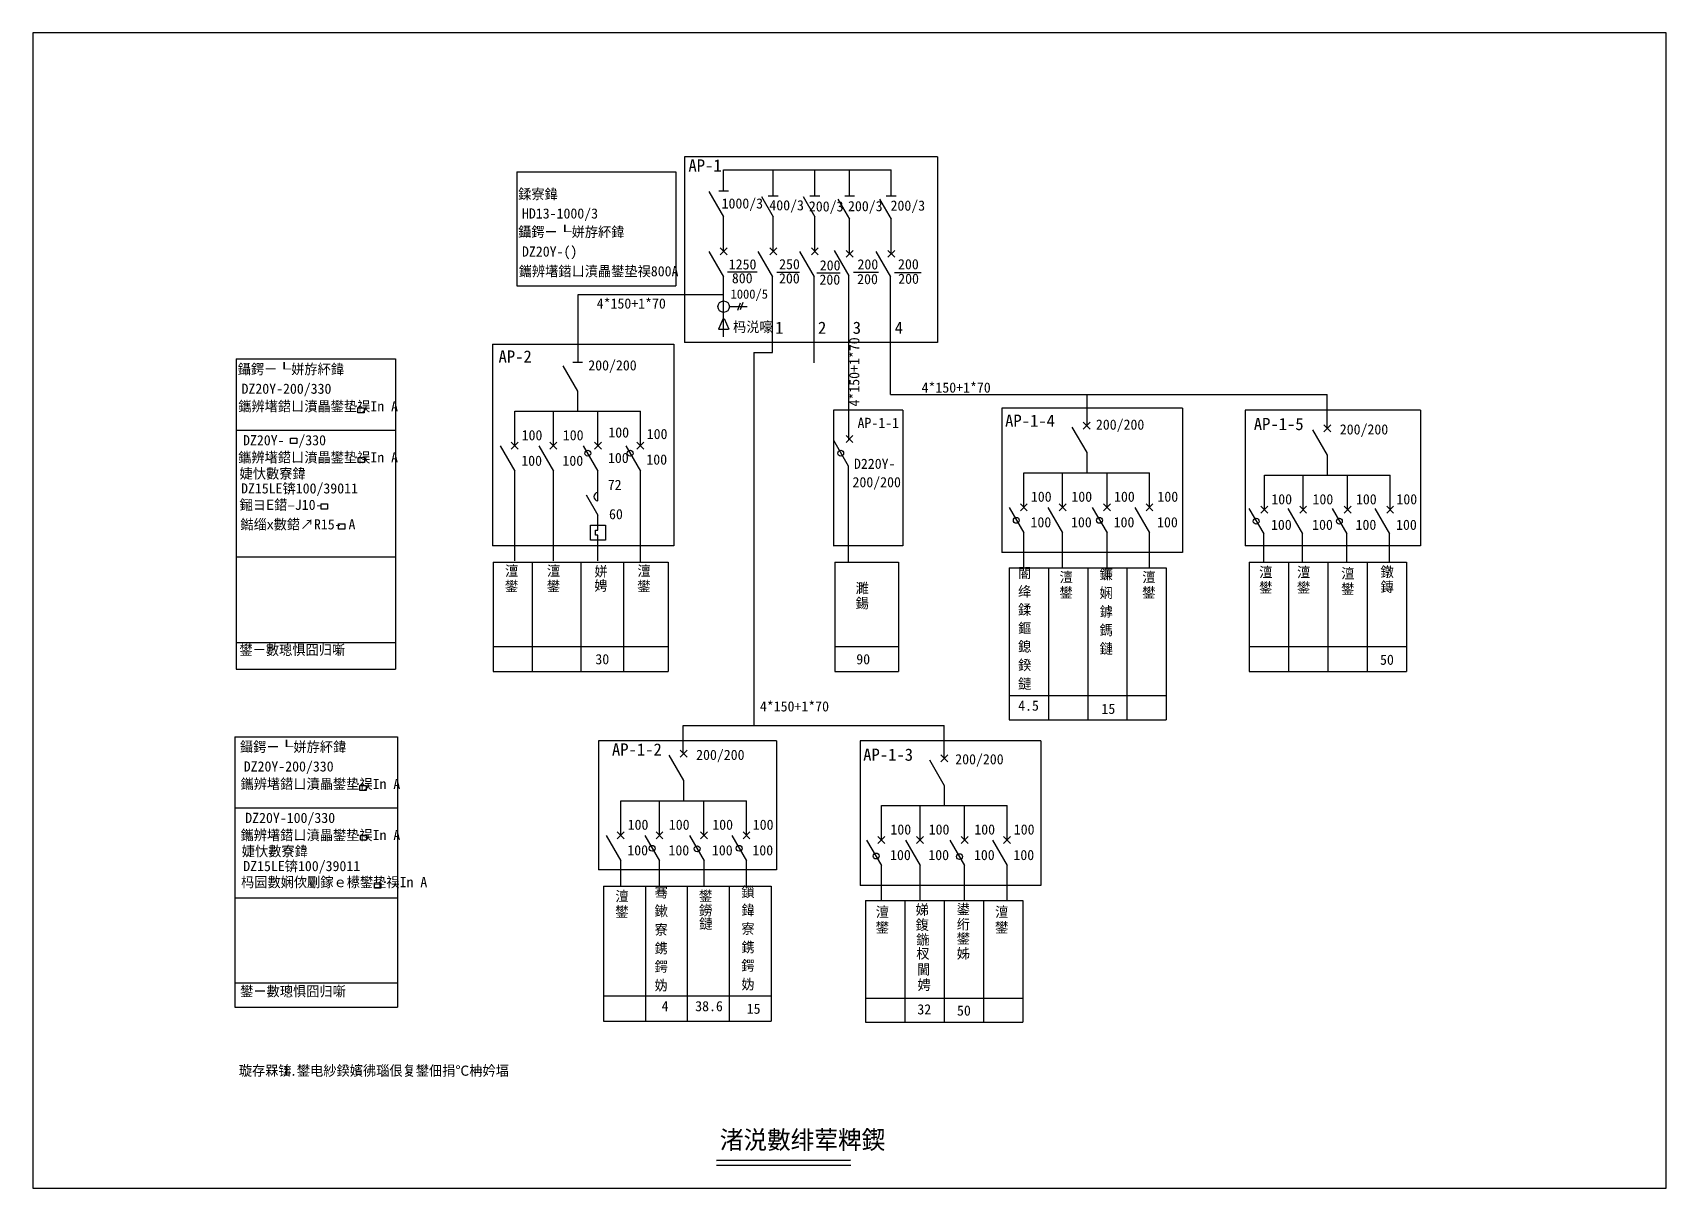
# Model space of a CAD drawing. Header units: metres. Extents: x 0 to 312, y 0 to 220.
import ezdxf

# ---------------------------------------------------------------- set-up
doc = ezdxf.new("R2010")
doc.units = ezdxf.units.M
doc.layers.add(' ', color=7, linetype='Continuous')

msp = doc.modelspace()

# ---------------------------------------------------------------- linework, layer by layer
at = {"layer": ' '}
for p, q in [((172.73, 196.79), (124.4, 196.79)), ((124.4, 196.79), (124.4, 161.37)), ((172.73, 196.79), (172.73, 161.37)), ((87.78, 161.08), (87.78, 122.58)), ((87.78, 161.08), (122.42, 161.08)), ((122.42, 161.08), (122.42, 122.58)), ((172.73, 161.37), (124.4, 161.37)), ((152.84, 148.49), (152.84, 122.58)), ((166.12, 148.49), (152.84, 148.49)), ((166.12, 148.49), (166.12, 122.58)), ((185.01, 148.88), (185.01, 121.29)), ((219.5, 148.88), (185.01, 148.88)), ((219.5, 148.88), (219.5, 121.29)), ((231.44, 148.49), (231.44, 122.58)), ((264.93, 148.49), (231.44, 148.49)), ((264.93, 148.49), (264.93, 122.58)), ((122.42, 122.58), (87.78, 122.58)), ((166.12, 122.58), (152.78, 122.58)), ((264.93, 122.58), (231.44, 122.58)), ((219.5, 121.29), (185.01, 121.29)), ((108.04, 85.36), (108.04, 60.76)), ((141.99, 85.36), (108.04, 85.36)), ((141.99, 85.36), (141.99, 60.76)), ((157.96, 85.39), (157.96, 57.79)), ((192.45, 85.39), (157.96, 85.39)), ((192.45, 85.39), (192.45, 57.79)), ((141.99, 60.76), (108.04, 60.76)), ((192.45, 57.79), (157.96, 57.79))]:
    msp.add_line(p, q, dxfattribs=at)
for p, q in [((311.85, 220.5), (0, 220.5)), ((0, 220.5), (0, 0)), ((311.85, 0), (311.85, 220.5)), ((92.41, 193.93), (92.41, 172.21)), ((92.41, 193.93), (122.78, 193.93)), ((122.78, 193.93), (122.78, 172.21)), ((131.9, 194.3), (163.89, 194.3)), ((131.9, 190.24), (131.9, 194.3)), ((141.36, 189.28), (141.36, 194.3)), ((149.31, 189.28), (149.31, 194.3)), ((155.95, 189.28), (155.95, 194.3)), ((163.89, 189.28), (163.89, 194.3)), ((132.84, 190.24), (130.96, 190.24)), ((129.09, 190.19), (131.9, 185.35)), ((139.12, 189.22), (141.36, 185.35)), ((142.3, 189.28), (140.43, 189.28)), ((147.06, 189.22), (149.31, 185.35)), ((150.24, 189.28), (148.37, 189.28)), ((153.7, 188.76), (155.95, 184.89)), ((156.89, 189.28), (155.01, 189.28)), ((161.64, 188.76), (163.89, 184.89)), ((164.83, 189.28), (162.95, 189.28)), ((131.9, 178.77), (131.9, 185.35)), ((141.36, 178.77), (141.36, 185.35)), ((149.31, 178.77), (149.31, 185.35)), ((149.31, 178.77), (149.31, 185.35)), ((155.95, 178.31), (155.95, 184.89)), ((163.89, 178.31), (163.89, 184.89)), ((129.09, 178.74), (131.9, 173.9)), ((131.24, 178.11), (132.57, 179.43)), ((132.57, 178.11), (131.24, 179.43)), ((138.42, 178.74), (141.23, 173.9)), ((142.03, 178.11), (140.7, 179.43)), ((140.7, 178.11), (142.03, 179.43)), ((146.36, 178.74), (149.17, 173.9)), ((149.97, 178.11), (148.64, 179.43)), ((148.64, 178.11), (149.97, 179.43)), ((153, 178.97), (155.81, 174.13)), ((156.61, 177.64), (155.28, 178.97)), ((155.28, 177.64), (156.61, 178.97)), ((160.94, 178.74), (163.75, 173.9)), ((164.55, 177.64), (163.22, 178.97)), ((163.22, 177.64), (164.55, 178.97)), ((132.63, 174.86), (138.31, 174.86)), ((142.08, 174.83), (146.39, 174.83)), ((149.67, 174.68), (154.15, 174.68)), ((156.7, 174.78), (161.49, 174.78)), ((164.53, 174.76), (169.62, 174.76)), ((92.41, 172.21), (122.78, 172.21)), ((131.9, 162.45), (131.9, 173.9)), ((141.23, 159.48), (141.23, 173.9)), ((149.17, 157.48), (149.17, 173.9)), ((155.81, 142.83), (155.81, 174.13)), ((163.75, 151.48), (163.75, 173.9)), ((104.12, 170.54), (131.9, 170.54)), ((104.12, 157.6), (104.12, 170.54)), ((135.06, 168.9), (134.55, 167.46)), ((135.56, 169.04), (135.06, 167.61)), ((131.82, 165.96), (130.89, 163.95)), ((131.98, 165.96), (132.91, 163.95)), ((133, 168.23), (136.42, 168.23)), ((130.89, 163.95), (132.83, 163.95)), ((137.68, 159.48), (137.68, 88.3)), ((137.68, 159.48), (141.23, 159.48)), ((38.87, 158.24), (38.87, 99.07)), ((38.87, 158.24), (69.24, 158.24)), ((69.24, 158.24), (69.24, 99.07)), ((101.21, 156.96), (104.02, 152.12)), ((104.96, 157.6), (103.08, 157.6)), ((104.02, 152.12), (104.02, 148.27)), ((163.75, 151.48), (247.13, 151.48)), ((201.27, 145.52), (201.27, 151.48)), ((247.13, 145.03), (247.13, 151.48)), ((62.05, 148.95), (63.25, 148.95)), ((62.05, 147.95), (62.05, 148.95)), ((63.25, 147.95), (62.05, 147.95)), ((63.25, 148.95), (63.25, 147.95)), ((92.02, 141.69), (92.02, 148.27)), ((92.02, 148.27), (116.02, 148.27)), ((99.41, 141.69), (99.41, 148.27)), ((107.9, 141.69), (107.9, 148.27)), ((107.9, 141.69), (107.9, 148.27)), ((116.02, 141.69), (116.02, 148.27)), ((116.02, 141.69), (116.02, 148.27)), ((38.87, 144.67), (69.24, 144.67)), ((155.26, 142.28), (156.59, 143.61)), ((156.59, 142.28), (155.26, 143.61)), ((198.39, 145.22), (201.2, 140.38)), ((200.54, 144.85), (201.86, 146.18)), ((201.86, 144.85), (200.54, 146.18)), ((244.32, 144.73), (247.13, 139.89)), ((247.8, 144.37), (246.47, 145.69)), ((246.47, 144.37), (247.8, 145.69)), ((49.24, 143.12), (50.44, 143.12)), ((49.24, 142.12), (49.24, 143.12)), ((50.44, 142.12), (49.24, 142.12)), ((50.44, 143.12), (50.44, 142.12)), ((89.21, 141.65), (92.02, 136.82)), ((91.36, 141.02), (92.69, 142.35)), ((92.69, 141.02), (91.36, 142.35)), ((96.6, 141.65), (99.41, 136.82)), ((98.75, 141.02), (100.08, 142.35)), ((100.08, 141.02), (98.75, 142.35)), ((105.09, 141.65), (107.9, 136.82)), ((107.24, 141.02), (108.57, 142.35)), ((108.57, 141.02), (107.24, 142.35)), ((113.21, 141.65), (116.02, 136.82)), ((116.69, 141.02), (115.36, 142.35)), ((115.36, 141.02), (116.69, 142.35)), ((152.88, 142.72), (155.69, 137.88)), ((201.2, 140.38), (201.2, 136.54)), ((62.13, 139.46), (63.33, 139.46)), ((62.13, 138.46), (62.13, 139.46)), ((63.33, 138.46), (62.13, 138.46)), ((63.33, 139.46), (63.33, 138.46)), ((155.69, 137.88), (155.69, 119.49)), ((247.13, 139.89), (247.13, 136.05)), ((92.02, 119.72), (92.02, 136.82)), ((99.41, 119.72), (99.41, 136.82)), ((107.9, 131.17), (107.9, 136.82)), ((116.02, 119.49), (116.02, 136.82)), ((189.2, 129.95), (189.2, 136.54)), ((189.2, 136.54), (213.2, 136.54)), ((196.59, 129.95), (196.59, 136.54)), ((205.08, 129.95), (205.08, 136.54)), ((205.08, 129.95), (205.08, 136.54)), ((213.2, 129.95), (213.2, 136.54)), ((213.2, 129.95), (213.2, 136.54)), ((235.13, 136.05), (259.13, 136.05)), ((235.13, 129.47), (235.13, 136.05)), ((242.53, 129.47), (242.53, 136.05)), ((251.02, 129.47), (251.02, 136.05)), ((251.02, 129.47), (251.02, 136.05)), ((259.13, 129.47), (259.13, 136.05)), ((259.13, 129.47), (259.13, 136.05)), ((105.66, 132.31), (107.9, 128.44)), ((55.06, 130.6), (56.26, 130.6)), ((55.06, 129.59), (55.06, 130.6)), ((56.26, 129.59), (55.06, 129.59)), ((56.26, 130.6), (56.26, 129.59)), ((107.9, 125.58), (107.9, 128.44)), ((186.39, 129.92), (189.2, 125.08)), ((189.86, 129.29), (188.54, 130.62)), ((188.54, 129.29), (189.86, 130.62)), ((193.78, 129.92), (196.59, 125.08)), ((197.26, 129.29), (195.93, 130.62)), ((195.93, 129.29), (197.26, 130.62)), ((202.27, 129.92), (205.08, 125.08)), ((205.75, 129.29), (204.42, 130.62)), ((204.42, 129.29), (205.75, 130.62)), ((210.39, 129.92), (213.2, 125.08)), ((212.54, 129.29), (213.86, 130.62)), ((213.86, 129.29), (212.54, 130.62)), ((232.18, 129.74), (234.99, 124.91)), ((234.47, 128.8), (235.8, 130.13)), ((235.8, 128.8), (234.47, 130.13)), ((239.58, 129.74), (242.39, 124.91)), ((241.86, 128.8), (243.19, 130.13)), ((243.19, 128.8), (241.86, 130.13)), ((248.07, 129.74), (250.88, 124.91)), ((250.35, 128.8), (251.68, 130.13)), ((251.68, 128.8), (250.35, 130.13)), ((256.18, 129.74), (258.99, 124.91)), ((259.8, 128.8), (258.47, 130.13)), ((258.47, 128.8), (259.8, 130.13)), ((58.39, 126.76), (59.6, 126.76)), ((58.39, 125.76), (58.39, 126.76)), ((59.6, 125.76), (58.39, 125.76)), ((59.6, 126.76), (59.6, 125.76)), ((106.47, 126.55), (109.34, 126.55)), ((106.47, 123.68), (106.47, 126.55)), ((107.44, 125.58), (107.9, 125.58)), ((107.44, 124.65), (107.44, 125.58)), ((109.34, 126.55), (109.34, 123.68)), ((189.2, 118.42), (189.2, 125.08)), ((196.59, 118.42), (196.59, 125.08)), ((205.08, 118.42), (205.08, 125.08)), ((213.2, 118.42), (213.2, 125.08)), ((234.99, 119.49), (234.99, 124.91)), ((242.39, 119.49), (242.39, 124.91)), ((250.88, 119.49), (250.88, 124.91)), ((258.99, 119.49), (258.99, 124.91)), ((109.34, 123.68), (106.47, 123.68)), ((107.9, 124.65), (107.44, 124.65)), ((107.9, 119.72), (107.9, 124.65)), ((38.87, 120.49), (69.24, 120.49)), ((87.91, 119.49), (121.34, 119.49)), ((87.91, 119.49), (87.91, 98.61)), ((95.33, 119.49), (95.33, 98.61)), ((104.63, 119.49), (104.63, 98.61)), ((112.76, 119.48), (112.76, 98.61)), ((121.34, 119.49), (121.34, 98.61)), ((153.12, 119.49), (153.12, 98.61)), ((153.12, 119.49), (156.1, 119.49)), ((156.1, 119.49), (165.25, 119.49)), ((165.25, 119.49), (165.25, 98.61)), ((232.24, 119.49), (262.24, 119.49)), ((232.24, 119.49), (232.24, 98.61)), ((239.74, 119.49), (239.74, 98.61)), ((247.24, 119.49), (247.24, 98.61)), ((254.74, 119.49), (254.74, 98.61)), ((262.24, 119.49), (262.24, 98.61)), ((186.39, 118.42), (186.39, 89.38)), ((186.39, 118.42), (216.39, 118.42)), ((193.89, 118.42), (193.89, 89.38)), ((201.39, 118.42), (201.39, 89.38)), ((208.89, 118.42), (208.89, 89.38)), ((216.39, 118.42), (216.39, 89.38)), ((38.87, 104.17), (69.24, 104.17)), ((87.91, 103.4), (121.34, 103.4)), ((153.12, 103.4), (156.1, 103.4)), ((156.1, 103.4), (165.25, 103.4)), ((232.24, 103.4), (262.24, 103.4)), ((38.87, 99.07), (69.24, 99.07)), ((87.91, 98.61), (121.34, 98.61)), ((153.12, 98.61), (156.1, 98.61)), ((156.1, 98.61), (165.25, 98.61)), ((232.24, 98.61), (262.24, 98.61)), ((186.39, 94.02), (216.39, 94.02)), ((124.19, 88.3), (174.01, 88.3)), ((124.19, 83.01), (124.19, 88.3)), ((174.01, 82.02), (174.01, 88.3)), ((186.39, 89.38), (216.39, 89.38)), ((38.6, 86.17), (38.6, 34.54)), ((38.6, 86.17), (69.66, 86.17)), ((69.66, 86.17), (69.66, 34.54)), ((121.45, 82.63), (124.26, 77.79)), ((123.6, 82.26), (124.93, 83.59)), ((124.93, 82.26), (123.6, 83.59)), ((171.2, 81.73), (174.01, 76.89)), ((173.34, 81.36), (174.67, 82.69)), ((174.67, 81.36), (173.34, 82.69)), ((62.47, 76.88), (63.68, 76.88)), ((62.47, 75.88), (62.47, 76.88)), ((63.68, 75.88), (62.47, 75.88)), ((63.68, 76.88), (63.68, 75.88)), ((124.26, 77.79), (124.26, 73.94)), ((174.01, 76.89), (174.01, 73.04)), ((38.6, 72.61), (69.66, 72.61)), ((112.26, 73.94), (136.26, 73.94)), ((112.26, 67.36), (112.26, 73.94)), ((119.65, 67.36), (119.65, 73.94)), ((128.14, 67.36), (128.14, 73.94)), ((128.14, 67.36), (128.14, 73.94)), ((136.26, 67.36), (136.26, 73.94)), ((136.26, 67.36), (136.26, 73.94)), ((162.01, 73.04), (186.01, 73.04)), ((162.01, 66.46), (162.01, 73.04)), ((169.4, 66.46), (169.4, 73.04)), ((177.89, 66.46), (177.89, 73.04)), ((177.89, 66.46), (177.89, 73.04)), ((186.01, 66.46), (186.01, 73.04)), ((186.01, 66.46), (186.01, 73.04)), ((62.55, 67.4), (63.75, 67.4)), ((62.55, 66.4), (62.55, 67.4)), ((63.75, 66.4), (62.55, 66.4)), ((63.75, 67.4), (63.75, 66.4)), ((109.48, 67.35), (112.29, 62.51)), ((112.93, 66.7), (111.6, 68.03)), ((111.6, 66.7), (112.93, 68.03)), ((116.87, 67.35), (119.68, 62.51)), ((120.32, 66.7), (118.99, 68.03)), ((118.99, 66.7), (120.32, 68.03)), ((125.36, 67.35), (128.17, 62.51)), ((128.81, 66.7), (127.48, 68.03)), ((127.48, 66.7), (128.81, 68.03)), ((133.48, 67.35), (136.29, 62.51)), ((135.6, 66.7), (136.93, 68.03)), ((136.93, 66.7), (135.6, 68.03)), ((159.2, 66.42), (162.01, 61.59)), ((162.67, 65.79), (161.34, 67.12)), ((161.34, 65.79), (162.67, 67.12)), ((166.59, 66.42), (169.4, 61.59)), ((170.06, 65.79), (168.74, 67.12)), ((168.74, 65.79), (170.06, 67.12)), ((175.08, 66.42), (177.89, 61.59)), ((178.55, 65.79), (177.23, 67.12)), ((177.23, 65.79), (178.55, 67.12)), ((183.2, 66.42), (186.01, 61.59)), ((185.34, 65.79), (186.67, 67.12)), ((186.67, 65.79), (185.34, 67.12)), ((112.29, 57.66), (112.29, 62.51)), ((119.68, 57.66), (119.68, 62.51)), ((128.17, 57.66), (128.17, 62.51)), ((136.29, 57.66), (136.29, 62.51)), ((162.01, 54.93), (162.01, 61.59)), ((169.4, 54.93), (169.4, 61.59)), ((177.89, 54.93), (177.89, 61.59)), ((186.01, 54.93), (186.01, 61.59)), ((65.23, 58.29), (66.44, 58.29)), ((65.23, 57.29), (65.23, 58.29)), ((66.44, 57.29), (65.23, 57.29)), ((66.44, 58.29), (66.44, 57.29)), ((108.96, 57.66), (108.96, 31.92)), ((108.96, 57.66), (140.96, 57.66)), ((116.96, 57.66), (116.96, 31.92)), ((124.96, 57.66), (124.96, 31.92)), ((132.96, 57.66), (132.96, 31.92)), ((140.96, 57.66), (140.96, 31.92)), ((38.6, 55.42), (69.66, 55.42)), ((159.01, 54.93), (159.01, 31.67)), ((159.01, 54.93), (189.01, 54.93)), ((166.51, 54.93), (166.51, 31.67)), ((174.01, 54.93), (174.01, 31.67)), ((181.51, 54.93), (181.51, 31.67)), ((189.01, 54.93), (189.01, 31.67)), ((38.6, 39.18), (69.66, 39.18)), ((38.6, 34.54), (69.66, 34.54)), ((108.96, 36.71), (140.96, 36.71)), ((159.01, 36.31), (189.01, 36.31)), ((108.96, 31.92), (140.96, 31.92)), ((159.01, 31.67), (189.01, 31.67)), ((156.14, 5.34), (130.54, 5.3)), ((130.54, 5.3), (156.14, 5.34)), ((156.19, 4.35), (130.54, 4.35)), ((0, 0), (311.85, 0))]:
    msp.add_line(p, q)
for centre, radius in [((131.9, 168.23), 1.09), ((105.96, 140.26), 0.56), ((114.05, 140.26), 0.56), ((154.25, 140.26), 0.56), ((187.76, 127.46), 0.56), ((203.64, 127.46), 0.56), ((233.56, 127.28), 0.56), ((249.44, 127.28), 0.56), ((118.24, 64.88), 0.56), ((126.83, 64.78), 0.56), ((134.85, 64.88), 0.56), ((161.01, 63.4), 0.56), ((176.94, 63.29), 0.56)]:
    msp.add_circle(centre, radius)
msp.add_arc((107.9, 131.96), 0.78, 90, 270)

# ---------------------------------------------------------------- texts
for s, p in [('閽', (188.11, 116.47)), ('鐮', (203.67, 116.19)), ('绛', (188.11, 112.89)), ('娴', (203.67, 112.63)), ('鍒', (188.11, 109.44)), ('鎼', (203.67, 109.09)), ('鏂', (188.11, 105.92)), ('鎷', (203.67, 105.55)), ('鎴', (188.11, 102.41)), ('鏈', (203.67, 101.99)), ('鍨', (188.11, 98.86)), ('鏈', (188.11, 95.3)), ('骞', (118.72, 55.49)), ('鎻', (135.29, 55.57)), ('鏉', (118.72, 51.94)), ('鍏', (135.29, 52.13)), ('寮', (118.72, 48.39)), ('寮', (135.29, 48.57)), ('鎸', (118.72, 44.85)), ('鎸', (135.29, 45.04)), ('鍔', (135.29, 41.52)), ('鍔', (118.72, 41.33)), ('妫', (118.72, 37.77)), ('妫', (135.29, 37.96))]:
    msp.add_text(s, height=1.94, dxfattribs=at).set_placement(p)
for s, height, p in [('AP-1', 2.33, (125.18, 194)), ('鍒寮鍏', 1.94, (92.68, 188.75)), ('HD13-1000/3', 1.94, (93.41, 185.04)), ('1000/3', 1.94, (131.51, 186.95)), ('400/3', 1.94, (140.63, 186.6)), ('200/3', 1.94, (148.17, 186.39)), ('200/3', 1.94, (155.64, 186.44)), ('200/3', 1.94, (163.76, 186.54)), ('鑷鍔ㄧ┖姘斿紑鍏', 1.94, (92.68, 181.52)), ('DZ20Y-()', 1.94, (93.41, 177.78)), ('鑴辨墸鍣ㄩ濆畾鐢垫祦800A', 1.94, (92.78, 174.02)), ('1250', 1.94, (132.88, 175.33)), ('250', 1.94, (142.49, 175.36)), ('200', 1.94, (150.25, 175.14)), ('200', 1.94, (157.45, 175.33)), ('200', 1.94, (165.19, 175.36)), ('1000/5', 1.75, (133.22, 169.75)), ('800', 1.94, (133.47, 172.69)), ('200', 1.94, (142.47, 172.66)), ('200', 1.94, (150.19, 172.42)), ('200', 1.94, (157.39, 172.52)), ('200', 1.94, (165.22, 172.58)), ('4*150+1*70', 1.94, (107.67, 167.86)), ('杩涚嚎', 1.94, (133.69, 163.38)), ('1', 2.33, (141.73, 163.04)), ('2', 2.33, (149.91, 163.04)), ('3', 2.33, (156.54, 163.04)), ('4', 2.33, (164.56, 163.04)), ('AP-2', 2.33, (88.93, 157.55)), ('鑷鍔ㄧ┖姘斿紑鍏', 1.94, (39.15, 155.34)), ('200/200', 1.94, (106.06, 156.06)), ('DZ20Y-200/330', 1.94, (39.87, 151.6)), ('4*150+1*70', 1.94, (169.69, 151.82)), ('鑴辨墸鍣ㄩ濆畾鐢垫祦In A', 1.94, (39.24, 148.25)), ('AP-1-1', 1.94, (157.46, 145.08)), ('AP-1-4', 2.33, (185.63, 145.3)), ('200/200', 1.94, (202.96, 144.75)), ('AP-1-5', 2.33, (233.1, 144.67)), ('DZ20Y-  /330', 1.94, (40.16, 141.77)), ('100', 1.94, (93.34, 142.73)), ('100', 1.94, (101.2, 142.73)), ('100', 1.94, (109.89, 143.26)), ('100', 1.94, (117.22, 142.96)), ('200/200', 1.94, (249.52, 143.84)), ('鑴辨墸鍣ㄩ濆畾鐢垫祦In A', 1.94, (39.24, 138.5)), ('婕忕數寮鍏', 1.94, (39.5, 135.42)), ('100', 1.94, (93.27, 137.86)), ('100', 1.94, (101.13, 137.86)), ('100', 1.94, (109.82, 138.39)), ('100', 1.94, (117.15, 138.09)), ('D220Y-', 1.94, (156.78, 137.28)), ('DZ15LE锛100/39011', 1.94, (39.78, 132.58)), ('72', 1.94, (109.78, 133.25)), ('200/200', 1.94, (156.5, 133.77)), ('鎺ヨЕ鍣–J10- ', 1.94, (39.51, 129.45)), ('100', 1.94, (190.55, 131)), ('100', 1.94, (198.28, 131)), ('100', 1.94, (206.42, 131)), ('100', 1.94, (214.71, 131)), ('100', 1.94, (236.45, 130.51)), ('100', 1.94, (244.31, 130.51)), ('100', 1.94, (252.6, 130.51)), ('100', 1.94, (260.33, 130.51)), ('鐑缁х數鍣↗R15- A', 1.94, (39.65, 125.72)), ('60', 1.94, (110.02, 127.67)), ('100', 1.94, (190.48, 126.12)), ('100', 1.94, (198.21, 126.12)), ('100', 1.94, (206.35, 126.12)), ('100', 1.94, (214.64, 126.12)), ('100', 1.94, (236.38, 125.64)), ('100', 1.94, (244.24, 125.64)), ('100', 1.94, (252.53, 125.64)), ('100', 1.94, (260.26, 125.64)), ('澶', 1.94, (90.16, 116.84)), ('澶', 1.94, (98.16, 116.84)), ('姘', 1.94, (107.24, 116.74)), ('澶', 1.94, (115.43, 116.84)), ('澶', 1.94, (234.12, 116.59)), ('澶', 1.94, (241.36, 116.59)), ('澶', 1.94, (249.78, 116.35)), ('鐓', 1.94, (257.3, 116.65)), ('鐢', 1.94, (90.16, 113.9)), ('鐢', 1.94, (98.16, 113.9)), ('娉', 1.94, (107.21, 114.02)), ('鐢', 1.94, (115.43, 113.9)), ('濉', 1.94, (157.1, 113.55)), ('澶', 1.94, (196.02, 115.62)), ('澶', 1.94, (211.81, 115.62)), ('鐢', 1.94, (234.12, 113.66)), ('鐢', 1.94, (241.36, 113.66)), ('鐢', 1.94, (249.78, 113.41)), ('鏄', 1.94, (257.3, 113.77)), ('鍚', 1.94, (157.1, 110.68)), ('鐢', 1.94, (196.02, 112.69)), ('鐢', 1.94, (211.81, 112.69)), ('鐢ㄧ數璁惧囧归噺', 1.94, (39.47, 101.78)), ('30', 1.94, (107.42, 99.99)), ('90', 1.94, (157.22, 99.99)), ('50', 1.94, (257.2, 99.89)), ('4*150+1*70', 1.94, (138.82, 90.99)), ('4.5', 1.94, (188.12, 91.13)), ('15', 1.94, (204.02, 90.52)), ('鑷鍔ㄧ┖姘斿紑鍏', 1.94, (39.57, 83.27)), ('AP-1-2', 2.33, (110.58, 82.57)), ('DZ20Y-200/330', 1.94, (40.29, 79.53)), ('200/200', 1.94, (126.65, 81.74)), ('AP-1-3', 2.33, (158.54, 81.58)), ('200/200', 1.94, (176.11, 80.9)), ('鑴辨墸鍣ㄩ濆畾鐢垫祦In A', 1.94, (39.67, 76.19)), ('DZ20Y-100/330', 1.94, (40.58, 69.71)), ('鑴辨墸鍣ㄩ濆畾鐢垫祦In A', 1.94, (39.67, 66.43)), ('100', 1.94, (113.58, 68.41)), ('100', 1.94, (121.44, 68.41)), ('100', 1.94, (129.73, 68.41)), ('100', 1.94, (137.46, 68.41)), ('100', 1.94, (163.74, 67.5)), ('100', 1.94, (171.04, 67.5)), ('100', 1.94, (179.75, 67.5)), ('100', 1.94, (187.29, 67.5)), ('婕忕數寮鍏', 1.94, (39.92, 63.36)), ('DZ15LE锛100/39011', 1.94, (40.2, 60.52)), ('100', 1.94, (113.51, 63.53)), ('100', 1.94, (121.37, 63.53)), ('100', 1.94, (129.66, 63.53)), ('100', 1.94, (137.39, 63.53)), ('100', 1.94, (163.67, 62.63)), ('100', 1.94, (170.97, 62.63)), ('100', 1.94, (179.68, 62.63)), ('100', 1.94, (187.22, 62.63)), ('杩囩數娴佽劚鎵ｅ櫒鐢垫祦In A', 1.94, (39.78, 57.46)), ('澶', 1.94, (111.22, 54.74)), ('鐢', 1.94, (127.2, 54.84)), ('鐢', 1.94, (111.22, 51.81)), ('鐒', 1.94, (127.2, 52.08)), ('澶', 1.94, (160.94, 51.75)), ('娣', 1.94, (168.55, 52.2)), ('鍙', 1.94, (176.39, 52.27)), ('澶', 1.94, (183.72, 51.75)), ('鏈', 1.94, (127.23, 49.51)), ('鐢', 1.94, (160.94, 48.81)), ('鍑', 1.94, (168.55, 49.31)), ('绗', 1.94, (176.39, 49.4)), ('鐢', 1.94, (183.72, 48.81)), ('鍦', 1.94, (168.67, 46.5)), ('鐢', 1.94, (176.39, 46.7)), ('杈', 1.94, (168.67, 43.83)), ('姊', 1.94, (176.39, 43.83)), ('閫', 1.94, (168.84, 40.8)), ('鐢ㄧ數璁惧囧归噺', 1.94, (39.6, 36.63)), ('娉', 1.94, (168.92, 37.86)), ('4', 1.94, (120.05, 33.79)), ('38.6', 1.94, (126.47, 33.79)), ('15', 1.94, (136.3, 33.3)), ('32', 1.94, (168.88, 33.18)), ('50', 1.94, (176.45, 32.95)), ('璇存槑锛', 1.94, (39.35, 21.49)), ('1.鐢电紗鍨嬪彿瑙佷复鐢佃捐℃柟妗堛', 1.94, (47.8, 21.48)), ('渚涚數绯荤粺鍥', 3.47, (131.18, 7.52))]:
    msp.add_text(s, height=height).set_placement(p)
msp.add_text('4*150+1*70', height=1.94, rotation=90).set_placement((157.8, 149.17))

doc.saveas('drawing.dxf')
